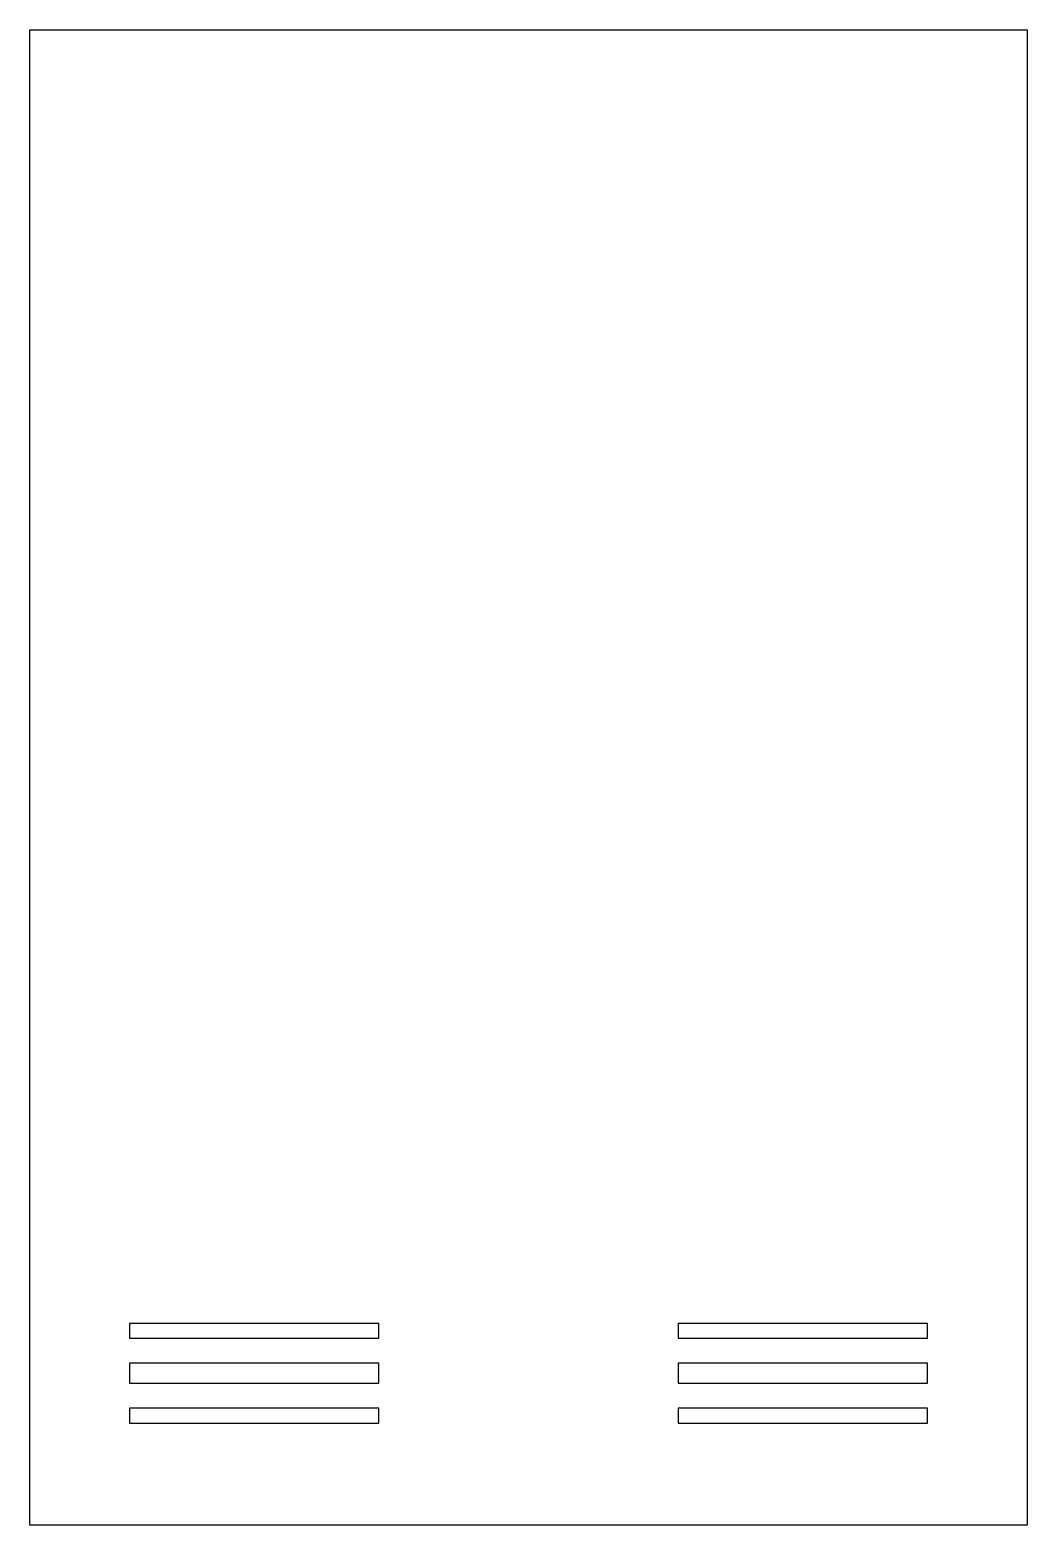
# Model space of a CAD drawing. Header units: millimetres. Extents: x -100 to 100, y -150 to 150.
import ezdxf

# ---------------------------------------------------------------- set-up
doc = ezdxf.new("R2010")
doc.units = ezdxf.units.MM
doc.layers.get('0').update_dxf_attribs({"linetype": 'CONTINUOUS'})

msp = doc.modelspace()

# ---------------------------------------------------------------- linework, layer by layer
for points in [[(100, -150), (-100, -150), (-100, 150), (100, 150)], [(-80, -112.52), (-30, -112.52), (-30, -109.52), (-80, -109.52)], [(80, -112.52), (80, -109.52), (30, -109.52), (30, -112.52)], [(-80, -117.52), (-80, -121.52), (-30, -121.52), (-30, -117.52)], [(30, -121.52), (80, -121.52), (80, -117.52), (30, -117.52)], [(-80, -126.52), (-80, -129.52), (-30, -129.52), (-30, -126.52)], [(30, -129.52), (80, -129.52), (80, -126.52), (30, -126.52)]]:
    msp.add_lwpolyline(points, close=True)

doc.saveas('drawing.dxf')
